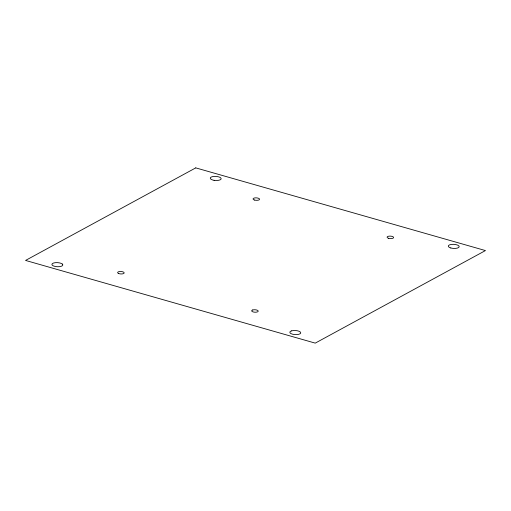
<?xml version="1.0" encoding="UTF-8"?>
<svg xmlns="http://www.w3.org/2000/svg" width="511" height="511" viewBox="0 0 511 511"><rect width="100%" height="100%" fill="white"/><g stroke="black" fill="none" stroke-linecap="round" stroke-linejoin="round"><path stroke-width="0.77" d="M195.751 167.876L25.55 260.431L315.249 343.124L485.45 250.569L195.751 167.876M252.728 309.973L252.172 310.19A3.283 1.233 3.1 0 0 254.516 312.183A3.283 1.233 3.1 0 0 258.068 310.758A3.283 1.233 3.1 0 0 252.728 309.973M291.589 330.873L290.67 331.243A5.474 2.05 3.1 0 0 294.572 334.564A5.474 2.05 3.1 0 0 300.494 332.182A5.474 2.05 3.1 0 0 291.589 330.873M214.077 180.319L212.78 180.038A5.474 2.05 3.1 0 1 212.774 176.57A5.474 2.05 3.1 0 1 221.135 178.422A5.474 2.05 3.1 0 1 214.077 180.319M254.548 200.044L253.89 199.801A3.283 1.233 3.1 0 1 255.321 197.866A3.283 1.233 3.1 0 1 259.562 199.392A3.283 1.233 3.1 0 1 254.548 200.044M118.616 273.5L118.086 273.225A3.283 1.233 3.1 0 1 120.564 271.482A3.283 1.233 3.1 0 1 124.001 273.27A3.283 1.233 3.1 0 1 118.616 273.5M62.368 264.085L61.627 263.593A5.474 2.05 3.1 0 0 52.461 263.535A5.474 2.05 3.1 0 0 57.219 266.723A5.474 2.05 3.1 0 0 62.368 264.085M388.59 238.305A3.283 1.233 3.1 0 0 393.63 237.551A3.283 1.233 3.1 0 0 388.833 236.184A3.283 1.233 3.1 0 0 388.59 238.305M450.811 247.982A5.474 2.05 3.1 0 0 459.21 246.724A5.474 2.05 3.1 0 0 451.219 244.443A5.474 2.05 3.1 0 0 450.811 247.982"/></g></svg>
